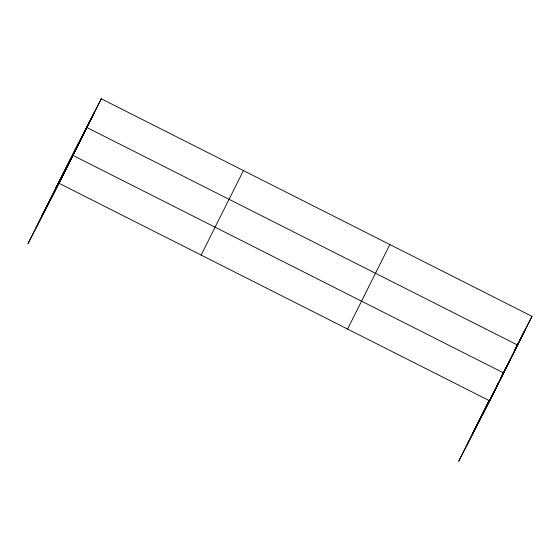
<?xml version="1.0" encoding="UTF-8"?>
<svg xmlns="http://www.w3.org/2000/svg" width="560" height="560" viewBox="0 0 560 560"><rect width="100%" height="100%" fill="white"/><g stroke="black" fill="none" stroke-linecap="round" stroke-linejoin="round"><path stroke-width="0.84" d="M35.896 228.291L78.169 143.787M44.03 212.464L86.303 127.96M51.926 197.106L94.199 112.595M101.297 98.784L70.273 159.145L28 243.656L59.024 183.288L101.297 98.784L532 316.344L489.727 400.855L458.703 461.216L489.251 400.148M201.152 255.087L243.425 170.583M347.592 329.056L389.865 244.552M466.599 445.851L489.461 400.148M474.733 430.024L490.623 398.265M491.4 396.718L493.332 392.84M496.433 386.645L498.372 382.774M501.473 376.579L502.25 375.025M505.659 368.2L502.635 374.255L504.609 370.412M514.36 350.812L517.006 345.52M482.629 414.666L496.195 387.555L492.632 394.457M524.902 330.155L496.58 386.778L503.678 372.967L72.975 155.407L41.951 215.768M87.01 126.966L94.108 113.148M55.902 187.88L86.919 127.519L517.629 345.079L506.583 366.569M72.849 155.274L79.947 141.463M58.898 183.162L65.996 169.351M515.9 347.676L518.588 342.447M519.372 340.914L532 316.344M517.713 344.526L524.811 330.715M486.605 405.44L489.37 400.064M500.787 377.846L502.264 374.969M505.4 368.879L506.184 367.339M503.552 372.834L510.65 359.023M472.654 433.328L492.24 395.227M489.601 400.722L496.699 386.911M59.024 183.288L489.727 400.855"/></g></svg>
